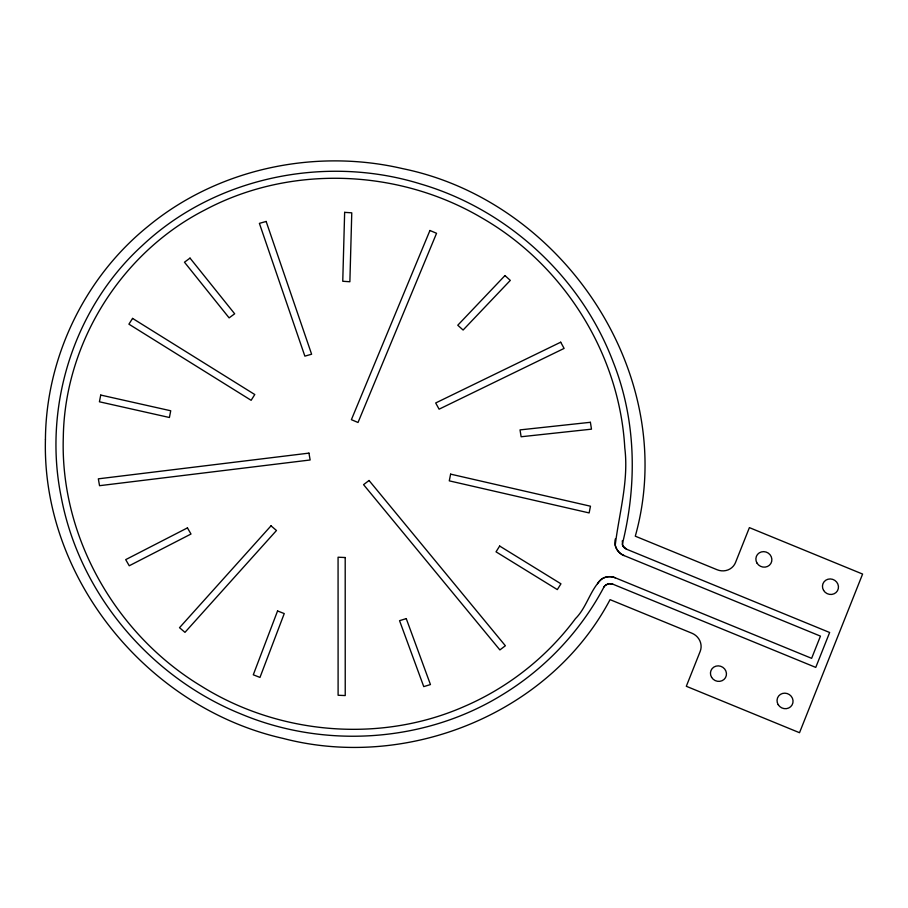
<?xml version="1.0" encoding="UTF-8"?>
<svg xmlns="http://www.w3.org/2000/svg" width="908" height="908" viewBox="0 0 908 908"><rect width="100%" height="100%" fill="white"/><g stroke="black" fill="none" stroke-linecap="round" stroke-linejoin="round"><path stroke-width="1.36" d="M615.386 538.807C613.388 545.595 617.622 553.131 624.125 555.594L820.457 636.122L811.627 658.334L615.295 577.806C610.88 575.944 605.5 576.308 601.573 579.134C590.087 589.984 586.784 607.418 575.434 618.666C547.036 656.915 508.401 687.413 464.68 706.31C380.634 743.47 279.176 734.81 201.497 686.255C116.224 634.942 59.996 537.252 63.299 437.202C64.661 343.076 121.139 252.708 204.947 209.93C290.526 164.303 398.907 168.877 481.989 217.999C563.618 264.864 619.54 353.723 624.783 447.894C628.904 480.831 619.086 513.281 615.227 545.288C616.226 549.93 619.744 553.835 624.125 555.594M603.933 587.033C605.091 585.422 605.523 584.854 604.047 586.829C580.689 631.049 545.186 668.708 502.464 694.677C425.171 742.472 325.121 749.134 241.494 714.187C150.331 677.493 79.2 593.628 61.131 496.653C42.778 406.353 73.979 307.721 142.284 245.569C215.173 176.901 325.473 154.474 420.495 183.938C507.685 209.476 581.268 277.201 613.297 362.315C636.281 420.234 637.212 484.645 622.264 544.437C622.843 546.627 624.568 548.409 626.645 549.249L829.64 632.501L815.759 667.403L612.616 584.082L608.678 583.651L605.364 585.229L608.848 583.628L612.764 584.15M622.275 540.862L622.797 545.81L626.645 549.249M597.532 583.719C600.699 577.431 608.984 574.98 615.295 577.806M45.434 439.359C41.677 578.839 148.288 708.081 283.148 738.42C406.875 770.801 549.635 713.972 610.062 599.643L691.919 633.216A14.403 13.654 27.8 0 1 700.193 651.376L686.312 686.278L799.517 732.711L862.6 574.06L749.395 527.627L735.514 562.529A14.403 13.654 27.8 0 1 717.15 569.759L635.294 536.185C680.33 375.469 563.516 201.531 402.868 168.684C315.28 148.129 218.34 168.513 148.537 225.922C84.739 277.133 46.036 357.593 45.434 439.359M344.643 212.347L342.759 281.264L349.875 281.752L351.771 212.835L344.643 212.347M100.731 395.059L99.415 401.79L169.41 417.498L170.727 410.768L100.731 395.059M450.618 474.135L449.278 480.854L589.133 512.929L590.472 506.21L450.618 474.135M277.564 610.948L253.287 674.792L259.972 677.425L284.249 613.581L277.564 610.948M429.938 230.484L351.396 419.666L358.024 422.492L436.555 233.299L429.938 230.484M499.661 546.048L496.029 551.826L557.319 589.598L560.951 583.821L499.661 546.048M132.568 318.402L128.913 324.167L251.13 400.303L254.785 394.537L132.568 318.402M271.015 525.834L179.512 627.689L184.971 632.354L276.475 530.499L271.015 525.834M504.973 275.578L457.768 325.234L463.103 330.035L510.307 280.39L504.973 275.578M369.045 480.491L363.563 484.656L499.888 649.924L505.37 645.758L369.045 480.491M190.022 258.11L184.472 262.208L229.122 317.879L234.673 313.793L190.022 258.11M187.445 527.889L125.701 559.634L129.242 565.763L190.998 534.029L187.445 527.889M560.701 342.202L435.681 402.97L439.097 409.179L564.106 348.411L560.701 342.202M406.251 618.609L399.554 620.675L423.752 686.618L430.449 684.564L406.251 618.609M266.146 221.45L259.393 223.368L304.861 356.14L311.614 354.222L266.146 221.45M308.947 453.126L98.336 478.834L99.54 485.689L310.139 459.981L308.947 453.126M590.393 422.299L520.023 429.893L521.124 436.759L591.483 429.166L590.393 422.299M345.199 557.523L338.071 557.217L338.105 695.256L345.233 695.562L345.199 557.523M823.601 590.427A8.104 7.684 27.8 0 0 837.471 590.768A8.104 7.684 27.8 0 0 830.309 578.941A8.104 7.684 27.8 0 0 823.601 590.427M757.011 563.108A8.104 7.684 27.8 0 0 770.881 563.459A8.104 7.684 27.8 0 0 763.719 551.633A8.104 7.684 27.8 0 0 757.011 563.108M711.588 677.334A8.104 7.684 27.8 0 0 725.469 677.686A8.104 7.684 27.8 0 0 718.307 665.859A8.104 7.684 27.8 0 0 711.588 677.334M778.179 704.653A8.104 7.684 27.8 0 0 792.06 704.994A8.104 7.684 27.8 0 0 784.898 693.167A8.104 7.684 27.8 0 0 778.179 704.653"/></g></svg>
